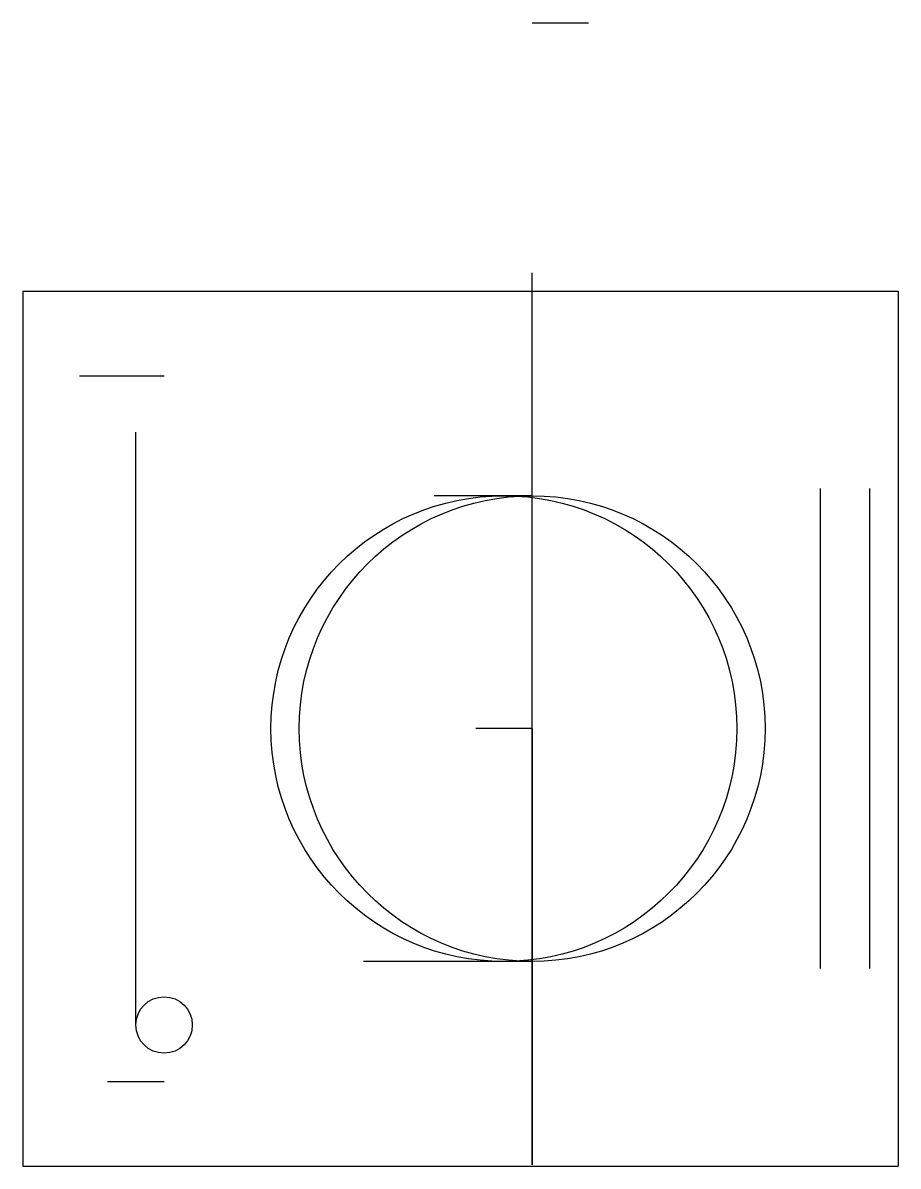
# Model space of a CAD drawing. Header units: millimetres. Extents: x -3 to 28, y -3 to 37.5.
import ezdxf

# ---------------------------------------------------------------- set-up
doc = ezdxf.new("R2010")
doc.units = ezdxf.units.MM
doc.layers.get('0').update_dxf_attribs({"true_color": 0xc2ced6})

msp = doc.modelspace()

# ---------------------------------------------------------------- linework, layer by layer
for p, q in [((15.038, 37.5, -2), (17.038, 37.5, -2)), ((15.038, 12.5, -2), (15.038, 28.646, -2)), ((-3, 28), (-3, -3)), ((-3, 28), (28, 28)), ((28, 28), (28, -3)), ((-1, 25), (1, 25)), ((0, 25), (2, 25)), ((1, 2), (1, 23)), ((15.038, 20.75, -2), (11.565, 20.75, -2)), ((25.25, 4), (25.25, 21)), ((27, 4), (27, 21)), ((14.038, 12.5, -2), (13.038, 12.5, -2)), ((15.038, 12.5, -2), (14.038, 12.5, -2)), ((15.038, 12.5, -2), (15.038, -2.95, -2)), ((15.038, -2.95, -2), (15.038, 12.5, -2)), ((15.038, 4.25, -2), (9.062, 4.25, -2)), ((15.038, 4.311, -2), (14.538, 4.265, -2)), ((14.538, 4.265, -2), (15.038, 4.25, -2)), ((15.038, 4.25, -2), (15.038, 4.311, -2)), ((-3, 0), (-3, -3)), ((0, 0), (1, 0)), ((0, 0), (2, 0)), ((28, 0), (28, -3)), ((-3, -3), (28, -3))]:
    msp.add_line(p, q)
for centre, radius in [((14.038, 12.5, -2), 8.25), ((15.038, 12.5, -2), 8.25), ((2, 2), 1)]:
    msp.add_circle(centre, radius)

doc.saveas('drawing.dxf')
